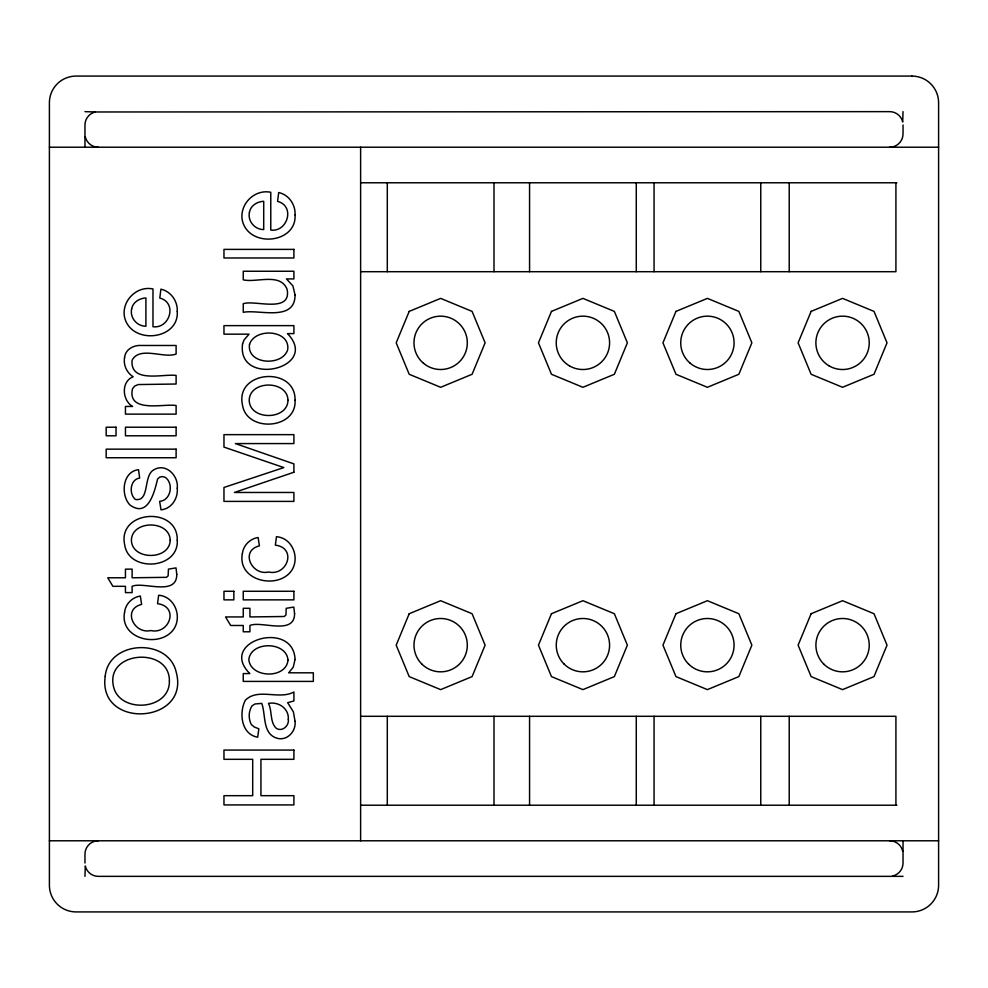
<?xml version="1.0" encoding="UTF-8"?>
<svg xmlns="http://www.w3.org/2000/svg" width="988" height="988" viewBox="0 0 988 988"><rect width="100%" height="100%" fill="white"/><g stroke="black" fill="none" stroke-linecap="round" stroke-linejoin="round"><path stroke-width="1.48" d="M84.968 147.212L84.968 124.982A13.338 13.338 0 0 1 95.342 111.977L889.694 111.644A13.338 13.338 0 0 1 902.699 122.018L903.032 111.644M84.968 876.356L85.301 865.982A13.338 13.338 0 0 0 98.306 876.356L903.032 876.356M892.658 876.023A13.338 13.338 0 0 0 903.032 863.018L903.032 840.788M49.4 147.212L938.6 147.212M360.62 182.78L896.857 182.78M360.62 271.7L895.918 271.7L895.918 182.78M360.62 716.3L895.918 716.3L895.918 805.22M360.62 805.22L896.857 805.22M49.4 840.788L938.6 840.788M84.968 111.644L95.342 111.977M903.032 124.982L903.032 133.874A13.338 13.338 0 0 1 889.694 147.212M789.214 182.78L789.214 271.7M789.214 716.3L789.214 805.22M760.76 182.78L760.76 271.7M760.76 716.3L760.76 805.22M654.056 182.78L654.056 271.7M654.056 716.3L654.056 805.22M636.272 182.78L636.272 271.7M636.272 716.3L636.272 805.22M529.568 182.78L529.568 271.7M529.568 716.3L529.568 805.22M494 182.78L494 271.7M494 716.3L494 805.22M387.296 182.78L387.296 271.7M387.296 716.3L387.296 805.22M360.62 147.212L360.62 840.788M84.968 863.018L84.968 854.126A13.338 13.338 0 0 1 98.306 840.788M889.694 840.788A13.338 13.338 0 0 1 902.699 851.162M98.306 147.212A13.338 13.338 0 0 1 85.301 136.838M177.26 488.183C178.198 498.323 171.653 508.832 160.995 509.845L159.648 501.348C171.072 500.521 173.888 483.206 165.169 477.303L162.131 476.587L159.537 477.216L157.549 479.118C154.573 491.703 148.188 518.268 129.984 505.029C120.375 495.013 122.376 471.56 138.518 469.671L139.666 478.069C129.959 479.378 128.724 494.136 135.442 499.471C150.053 501.793 143.038 475.339 153.881 469.806C165.823 462.52 178.803 475.895 177.26 488.183M105.222 676.249C97.491 729.823 190.474 724.043 176.222 672.223C168.565 637.458 108.458 640.212 105.222 676.249M295.054 721.339C296.202 731.244 287.212 741.198 276.986 738.234C262.129 733.689 266.007 714.929 261.758 703.394L255.04 703.962L252.113 705.79C248.457 711.212 248.321 718.758 251.335 724.513L254.274 727.02L258.844 728.786L257.695 737.184C241.183 734.516 238.824 712.669 245.345 700.257C257.782 687.549 279.196 700.159 293.905 691.995L293.905 700.961L287.656 702.69L293.387 711.866L295.054 721.339M124.562 612.338C119.363 639.137 159.377 648.585 173.431 629.64C182.521 616.981 174.925 596.443 158.648 595.245L157.549 603.68C179.446 606.484 169.566 634.876 150.732 630.542C133.973 634.494 121.907 609.275 141.617 604.397L140.333 596.048C132.157 597.258 125.39 604.076 124.562 612.338M242.356 553.799C237.157 580.598 277.171 590.046 291.225 571.101C300.327 558.442 292.72 537.892 276.442 536.706L275.356 545.141C297.24 547.945 287.36 576.337 268.526 572.003C251.767 575.955 239.701 550.736 259.412 545.858L258.127 537.509C249.952 538.719 243.184 545.524 242.356 553.799M124.562 357.57C123.216 365.054 126.785 372.735 133.17 376.774C120.894 381.454 122.104 400.325 132.553 406.451L125.451 406.451L125.451 414.133L176.111 414.133L176.111 405.549C164.49 403.302 127.119 413.651 132.454 388.889L134.603 386.123L138.184 384.554L176.111 384.023L176.111 375.44C163.292 373.612 129.984 383.677 132.083 360.262C139.654 345.689 164.317 358.903 176.111 354.013L176.111 345.479L141.333 345.479C133.738 344.886 125.315 349.357 124.562 357.57M177.26 311.455C178.976 336.859 141.42 343.725 128.267 325.484C115.991 308.454 132.849 284.84 152.979 288.941L152.979 326.732C169.874 328.967 177.556 302.637 159.797 298.055L160.896 289.175C170.986 291.386 177.84 301.303 177.26 311.455M295.054 214.804C296.771 240.195 259.227 247.062 246.074 228.821C233.786 211.79 250.656 188.177 270.774 192.277L270.774 230.068C287.669 232.304 295.35 205.973 277.591 201.391L278.69 192.524C288.78 194.722 295.634 204.639 295.054 214.804M177.26 540.189C179.026 569.483 128.564 572.707 124.649 544.709C117.251 510.117 178.038 505.733 177.26 540.189M295.054 400.251C296.82 429.558 246.358 432.769 242.443 404.771C235.045 370.191 295.832 365.795 295.054 400.251M176.778 574.386C176.864 596.678 143.235 581.277 132.12 586.316L132.12 592.615L125.451 592.615L125.451 586.316L112.904 586.316L107.741 577.782L125.451 577.782L125.451 569.137L132.12 569.137L132.12 577.782L166.478 577.325L168.145 575.843L168.429 569.137L176.012 567.902L176.778 574.386M294.572 613.56C294.659 635.84 261.03 620.439 249.927 625.49L249.927 631.789L243.246 631.789L243.246 625.49L230.698 625.49L225.536 616.944L243.246 616.944L243.246 608.312L249.927 608.312L249.927 616.944L284.272 616.5L285.94 615.018L286.224 608.312L293.819 607.077L294.572 613.56M169.393 681.065C169.961 710.841 118.399 713.818 113.324 685.672C106.148 650.66 169.911 646.584 169.393 681.065M170.195 540.189C169.788 560.505 131.799 560.529 131.404 540.189C131.91 519.91 169.689 519.96 170.195 540.189M287.99 400.251C287.582 420.567 249.594 420.592 249.211 400.251C249.705 379.972 287.483 380.022 287.99 400.251M131.676 308.725C129.576 317.617 136.875 326.275 145.915 326.25L145.915 297.956C139.543 298.252 132.948 302.093 131.676 308.725M249.47 212.062C247.371 220.954 254.682 229.611 263.71 229.587L263.71 201.293C257.337 201.589 250.742 205.43 249.47 212.062M295.054 295.004C295.054 322.286 258.51 309.108 243.246 312.319L243.246 303.736C254.324 299.599 291.608 313.826 287.162 289.533C280.654 272.256 256.263 283.013 243.246 279.826L243.246 271.243L293.905 271.243L293.905 278.925L286.471 278.925L292.905 285.903L295.054 295.004M249.507 344.516C246.679 364.671 282.605 366.696 287.693 349.653C290.423 329.498 254.583 327.547 249.507 344.516M287.99 660.083C286.335 679.164 250.693 678.299 248.828 659.7C250.643 640.903 286.545 641.187 287.99 660.083M242.579 343.824C236.465 387.876 320.902 368.561 287.52 333.598L293.905 333.598L293.905 325.632L223.967 325.632L223.967 334.166L249.062 334.166L244.024 339.996L242.579 343.824M295.054 659.502L293.238 667.209L288.657 672.816L313.332 672.816L313.332 681.411L243.246 681.411L243.246 673.581L249.828 673.581C217.162 641.039 293.485 619.007 295.054 659.502M288.323 719.289C289.286 725.797 282.21 732.182 276.232 728.304C269.712 722.043 272.379 711.162 268.477 703.394C278.505 701.443 289.064 708.458 288.323 719.289M409.205 311.393L396.188 342.836L409.205 374.279L440.648 387.296L472.091 374.279L485.108 342.836L472.091 311.393L440.648 298.376L409.205 311.393M409.205 613.721L396.188 645.164L409.205 676.607L440.648 689.624L472.091 676.607L485.108 645.164L472.091 613.721L440.648 600.704L409.205 613.721M551.477 311.393L538.46 342.836L551.477 374.279L582.92 387.296L614.363 374.279L627.38 342.836L614.363 311.393L582.92 298.376L551.477 311.393M675.965 311.393L662.948 342.836L675.965 374.279L707.408 387.296L738.851 374.279L751.868 342.836L738.851 311.393L707.408 298.376L675.965 311.393M551.477 613.721L538.46 645.164L551.477 676.607L582.92 689.624L614.363 676.607L627.38 645.164L614.363 613.721L582.92 600.704L551.477 613.721M675.965 613.721L662.948 645.164L675.965 676.607L707.408 689.624L738.851 676.607L751.868 645.164L738.851 613.721L707.408 600.704L675.965 613.721M811.123 311.393L798.106 342.836L811.123 374.279L842.566 387.296L874.01 374.279L887.026 342.836L874.01 311.393L842.566 298.376L811.123 311.393M811.123 613.721L798.106 645.164L811.123 676.607L842.566 689.624L874.01 676.607L887.026 645.164L874.01 613.721L842.566 600.704L811.123 613.721M293.905 472.239L234.366 492.469L293.905 492.469L293.905 501.398L223.967 501.398L223.967 487.467L283.84 467.571L223.967 447.095L223.967 434.646L293.905 434.646L293.905 443.575L235.366 443.575L293.905 463.891L293.905 472.239M911.924 76.076L76.076 76.076A26.676 26.676 0 0 0 49.4 102.752L49.4 885.248A26.676 26.676 0 0 0 76.076 911.924L911.924 911.924A26.676 26.676 0 0 0 938.6 885.248L938.6 102.752A26.676 26.676 0 0 0 911.924 76.076M293.905 249.384L223.967 249.384L223.967 257.979L293.905 257.979L293.905 249.384M116.041 427.211L106.173 427.211L106.173 435.794L116.041 435.794L116.041 427.211M176.111 427.211L125.451 427.211L125.451 435.794L176.111 435.794L176.111 427.211M176.111 449.157L106.173 449.157L106.173 457.74L176.111 457.74L176.111 449.157M233.847 591.281L223.967 591.281L223.967 599.864L233.847 599.864L233.847 591.281M293.905 591.281L243.246 591.281L243.246 599.864L293.905 599.864L293.905 591.281M293.905 750.065L223.967 750.065L223.967 759.315L252.693 759.315L252.693 795.673L223.967 795.673L223.967 804.924L293.905 804.924L293.905 795.673L260.943 795.673L260.943 759.315L293.905 759.315L293.905 750.065M688.55 664.022A26.676 26.676 0 0 0 733.17 652.068A26.676 26.676 0 0 0 700.504 619.402A26.676 26.676 0 0 0 688.55 664.022M823.708 664.022A26.676 26.676 0 0 0 868.329 652.068A26.676 26.676 0 0 0 835.663 619.402A26.676 26.676 0 0 0 823.708 664.022M564.062 664.022A26.676 26.676 0 0 0 608.682 652.068A26.676 26.676 0 0 0 576.016 619.402A26.676 26.676 0 0 0 564.062 664.022M569.582 365.943A26.676 26.676 0 0 0 609.596 342.836A26.676 26.676 0 0 0 569.582 319.729A26.676 26.676 0 0 0 569.582 365.943M423.519 363.288A26.676 26.676 0 0 0 466.916 347.455A26.676 26.676 0 0 0 431.509 317.778A26.676 26.676 0 0 0 423.519 363.288M828.809 365.696A26.676 26.676 0 0 0 869.242 343.318A26.676 26.676 0 0 0 829.648 319.495A26.676 26.676 0 0 0 828.809 365.696M690.007 363.053A26.676 26.676 0 0 0 733.615 347.788A26.676 26.676 0 0 0 698.59 317.654A26.676 26.676 0 0 0 690.007 363.053M421.79 664.022A26.676 26.676 0 0 0 466.41 652.068A26.676 26.676 0 0 0 433.744 619.402A26.676 26.676 0 0 0 421.79 664.022"/></g></svg>
